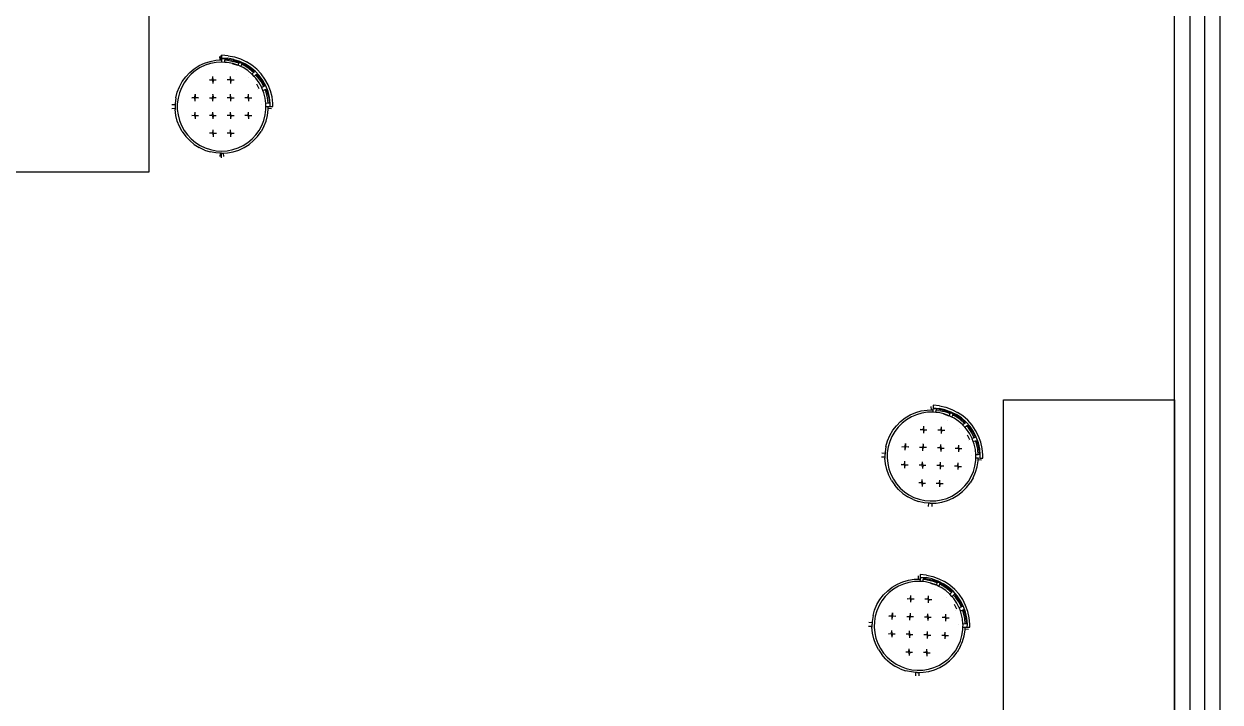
# Model space of a CAD drawing. Header units: millimetres. Extents: x -1966 to 205283, y -140015 to 7000.
# Drawn here: x 46752 to 52002, y -98818 to -95842 of the extents above; entities that cross this region are included whole.
import ezdxf

# ---------------------------------------------------------------- set-up
doc = ezdxf.new("R2010")
doc.units = ezdxf.units.MM
doc.header["$LTSCALE"] = 1000
doc.layers.add('草图平面 01', color=7, linetype='Continuous')

msp = doc.modelspace()

# ---------------------------------------------------------------- hatches: boundary and pattern name
h = msp.add_hatch()
h.set_pattern_fill('ANSI32', color=256)
h.set_pattern_definition([(45, (-49974.1287, -55012.0713), (-3.36759605, 3.36759605), []), (45, (-49971.8836, -55012.0713), (-3.36759605, 3.36759605), [])])
h.paths.add_polyline_path([(42101.7, -88491.4), (35801.7, -88491.4), (35801.7, -91391.4), (36001.7, -91391.4), (36001.7, -90891.4), (36001.7, -88691.4), (42101.7, -88691.4)])
h.paths.add_polyline_path([(35801.7, -94511.6), (35801.7, -94648.8, 0.468176), (39101.7, -99085.9), (40804, -102691.4), (41804, -102691.4), (47201.7, -102691.4), (47201.7, -102591.4), (47201.7, -102491.4), (41025.1, -102491.4), (40929.4, -102491.4), (39301.7, -99091.4), (39301.7, -98091.4), (39101.7, -98091.4), (39101.7, -98885.5, -0.465706), (35992.4, -94711.6), (38101.7, -94711.6), (38101.7, -94511.6), (35995.2, -94511.6), (36001.7, -94011.7), (36001.7, -92291.4), (35801.7, -92291.4)])
h.paths.add_polyline_path([(51051.7, -102491.4), (49201.7, -102491.4), (49201.7, -102691.4), (52001.7, -102691.4), (52001.7, -102291.4), (51801.7, -102291.4), (51801.7, -102491.4)])
h.paths.add_polyline_path([(52001.7, -88491.4), (51601.7, -88491.4), (51601.7, -88691.4), (51801.7, -88691.4), (51801.7, -88891.4), (52001.7, -88891.4)])

# ---------------------------------------------------------------- linework, layer by layer
for p, q in [((51868.4, -88891.4), (51868.4, -102291.4)), ((47520.9, -96025.6), (47544.2, -96014.6)), ((47544.2, -96014.6), (47568.6, -96006.7)), ((47571.1, -96016.4), (47547.8, -96023.9)), ((47568.6, -96006.7), (47593.9, -96001.8)), ((47595.2, -96011.8), (47571.1, -96016.4)), ((47593.9, -96001.8), (47612.5, -96000.7)), ((47619.6, -96010.2), (47595.2, -96011.8)), ((47612.5, -96000.7), (47612, -95986)), ((47612.5, -96000.7), (47612.7, -96000.7)), ((47612.7, -96000.7), (47613.4, -96000.6)), ((47613.4, -96000.6), (47614.5, -96000.5)), ((47614.5, -96000.5), (47615.9, -96000.5)), ((47615.9, -96000.5), (47617.5, -96000.4)), ((47617.5, -96000.4), (47616.8, -95980.6)), ((47617.5, -96000.4), (47619.6, -96000.2)), ((47619.6, -95980.2), (47619.6, -95991.2)), ((47647.8, -95982), (47619.6, -95980.2)), ((47619.6, -95991.2), (47619.6, -95995.1)), ((47619.6, -95991.2), (47646.4, -95992.9)), ((47634.2, -95996), (47619.6, -95995.1)), ((47619.6, -95995.1), (47619.6, -96000.2)), ((47619.6, -96000.2), (47619.6, -96010.2)), ((47633.2, -96011.1), (47619.6, -96010.2)), ((47633.2, -96011.1), (47633.9, -96001.1)), ((47644.1, -96011.8), (47633.2, -96011.1)), ((47634.2, -95996), (47633.9, -96001.1)), ((47645.3, -96001.8), (47633.9, -96001.1)), ((47646, -95996.7), (47634.2, -95996)), ((47668.1, -96016.4), (47644.1, -96011.8)), ((47645.3, -96001.8), (47670.6, -96006.7)), ((47646, -95996.7), (47671.9, -96001.7)), ((47672.8, -95997.9), (47646.4, -95992.9)), ((47647.8, -95982), (47675.6, -95987.3)), ((47690.9, -96025.3), (47667.7, -96017.8)), ((47691.1, -96023.8), (47668.1, -96016.4)), ((47694.7, -96014.5), (47670.6, -96006.7)), ((47671.9, -96001.7), (47696.6, -96009.7)), ((47672.8, -95997.9), (47698.4, -96006.2)), ((47675.6, -95987.3), (47702.4, -95996)), ((47694.7, -96014.5), (47691.1, -96023.8)), ((47696.6, -96009.7), (47694.7, -96014.5)), ((47696.6, -96009.7), (47697, -96009.8)), ((47697, -96009.8), (47709.9, -96015.9)), ((47698.4, -96006.2), (47722.7, -96017.7)), ((47702.4, -95996), (47728, -96008.1)), ((47703.4, -96029.6), (47707.7, -96020.6)), ((47707.7, -96020.6), (47709.9, -96015.9)), ((47718.4, -96025.6), (47707.7, -96020.6)), ((47709.9, -96015.9), (47720.9, -96021.1)), ((47720.9, -96021.1), (47743.1, -96035.2)), ((47745.4, -96032.1), (47722.7, -96017.7)), ((47751.9, -96023.2), (47728, -96008.1)), ((47446.5, -96095.4), (47461.7, -96074.6)), ((47461.7, -96074.6), (47479.3, -96055.8)), ((47486.1, -96063.1), (47469.4, -96080.9)), ((47479.3, -96055.8), (47499.1, -96039.4)), ((47505, -96047.5), (47486.1, -96063.1)), ((47499.1, -96039.4), (47520.9, -96025.6)), ((47525.7, -96034.3), (47505, -96047.5)), ((47547.8, -96023.9), (47525.7, -96034.3)), ((47580, -96087.2), (47581, -96073.6)), ((47581, -96073.6), (47581, -96073.2)), ((47582, -96087.2), (47581, -96073.6)), ((47658, -96087.2), (47659, -96073.6)), ((47659, -96073.6), (47659, -96073.2)), ((47660, -96087.2), (47659, -96073.6)), ((47684.7, -96043.5), (47684.6, -96043.6)), ((47691.4, -96023.9), (47691.1, -96023.8)), ((47703.4, -96029.6), (47691.4, -96023.9)), ((47713.6, -96034.3), (47703.4, -96029.6)), ((47734.2, -96047.5), (47713.6, -96034.3)), ((47740.1, -96039.4), (47718.4, -96025.6)), ((47752.6, -96062.6), (47734.2, -96047.5)), ((47759.4, -96055.3), (47740.1, -96039.4)), ((47743.1, -96035.2), (47762.9, -96051.6)), ((47766.1, -96049.2), (47745.4, -96032.1)), ((47773.6, -96041.2), (47751.9, -96023.2)), ((47759.4, -96055.3), (47752.6, -96062.6)), ((47753.1, -96063.1), (47752.6, -96062.6)), ((47762, -96072.5), (47753.1, -96063.1)), ((47762.9, -96051.6), (47759.4, -96055.3)), ((47762, -96072.5), (47769.3, -96065.7)), ((47769.9, -96080.9), (47762, -96072.5)), ((47784.5, -96068.8), (47766.1, -96049.2)), ((47769.3, -96065.7), (47773, -96062.2)), ((47777.6, -96074.6), (47769.3, -96065.7)), ((47773, -96062.2), (47781.5, -96071.3)), ((47793, -96061.8), (47773.6, -96041.2)), ((47792.7, -96095.4), (47777.6, -96074.6)), ((47781.5, -96071.3), (47797, -96092.6)), ((47800.3, -96090.5), (47784.5, -96068.8)), ((47809.6, -96084.7), (47793, -96061.8)), ((47424.7, -96141.9), (47434.1, -96117.9)), ((47434.1, -96117.9), (47446.5, -96095.4)), ((47443.2, -96122.2), (47434.2, -96145)), ((47455, -96100.7), (47443.2, -96122.2)), ((47469.4, -96080.9), (47455, -96100.7)), ((47566.3, -96088.2), (47566, -96088.2)), ((47566.3, -96088.2), (47580, -96087.2)), ((47580, -96089.2), (47566.3, -96088.2)), ((47580, -96089.2), (47581, -96103.2)), ((47582, -96089.2), (47581, -96103.2)), ((47582, -96087.2), (47595.7, -96088.2)), ((47582, -96089.2), (47595.7, -96088.2)), ((47595.7, -96088.2), (47596, -96088.2)), ((47644.3, -96088.2), (47644, -96088.2)), ((47658, -96087.2), (47644.3, -96088.2)), ((47658, -96089.2), (47644.3, -96088.2)), ((47658, -96089.2), (47659, -96102.9)), ((47660, -96089.2), (47659, -96102.9)), ((47659, -96102.9), (47659, -96103.2)), ((47660, -96087.2), (47673.7, -96088.2)), ((47660, -96089.2), (47673.7, -96088.2)), ((47673.7, -96088.2), (47674, -96088.2)), ((47739.4, -96078.6), (47739.3, -96078.7)), ((47784.3, -96100.7), (47769.9, -96080.9)), ((47784.8, -96127.5), (47773.8, -96107.4)), ((47795.6, -96121.3), (47784.3, -96100.7)), ((47804.6, -96117), (47792.7, -96095.4)), ((47804.6, -96117), (47795.6, -96121.3)), ((47796.1, -96122.2), (47795.6, -96121.3)), ((47800.7, -96133.9), (47796.1, -96122.2)), ((47797, -96092.6), (47809.2, -96114.8)), ((47813.3, -96114.1), (47800.3, -96090.5)), ((47809.2, -96114.8), (47804.6, -96117)), ((47823.2, -96109.4), (47809.6, -96084.7)), ((47823.2, -96139.1), (47813.3, -96114.1)), ((47833.6, -96135.7), (47823.2, -96109.4)), ((47418.3, -96166.8), (47415, -96192.4)), ((47418.3, -96166.8), (47424.7, -96141.9)), ((47428.1, -96168.7), (47425, -96193)), ((47434.2, -96145), (47428.1, -96168.7)), ((47488, -96166.2), (47488.3, -96166.2)), ((47488.3, -96166.2), (47502, -96165.2)), ((47502, -96167.2), (47488.3, -96166.2)), ((47502, -96165.2), (47503, -96151.6)), ((47503, -96180.9), (47502, -96167.2)), ((47503, -96151.2), (47503, -96151.6)), ((47503, -96151.6), (47504, -96165.2)), ((47503, -96180.9), (47504, -96167.2)), ((47504, -96165.2), (47517.7, -96166.2)), ((47517.7, -96166.2), (47504, -96167.2)), ((47517.7, -96166.2), (47518, -96166.2)), ((47566, -96166.2), (47566.3, -96166.2)), ((47566.3, -96166.2), (47580, -96165.2)), ((47566.3, -96166.2), (47580, -96167.2)), ((47581, -96151.6), (47580, -96165.2)), ((47581, -96180.9), (47580, -96167.2)), ((47581, -96151.6), (47581, -96151.2)), ((47581, -96151.6), (47582, -96165.2)), ((47581, -96180.9), (47582, -96167.2)), ((47595.7, -96166.2), (47582, -96165.2)), ((47595.7, -96166.2), (47582, -96167.2)), ((47596, -96166.2), (47595.7, -96166.2)), ((47644.3, -96166.2), (47644, -96166.2)), ((47658, -96165.2), (47644.3, -96166.2)), ((47658, -96167.2), (47644.3, -96166.2)), ((47658, -96165.2), (47659, -96151.6)), ((47658, -96167.2), (47659, -96180.9)), ((47659, -96151.6), (47659, -96151.2)), ((47660, -96165.2), (47659, -96151.6)), ((47660, -96167.2), (47659, -96180.9)), ((47660, -96165.2), (47673.7, -96166.2)), ((47660, -96167.2), (47673.7, -96166.2)), ((47673.7, -96166.2), (47674, -96166.2)), ((47722.3, -96166.2), (47722, -96166.2)), ((47736, -96165.2), (47722.3, -96166.2)), ((47736, -96167.2), (47722.3, -96166.2)), ((47736, -96165.2), (47737, -96151.6)), ((47736, -96167.2), (47737, -96180.9)), ((47737, -96151.6), (47737, -96151.2)), ((47738, -96165.2), (47737, -96151.6)), ((47738, -96167.2), (47737, -96180.9)), ((47738, -96165.2), (47751.7, -96166.2)), ((47738, -96167.2), (47751.7, -96166.2)), ((47751.7, -96166.2), (47752, -96166.2)), ((47777.4, -96131.3), (47777.4, -96131.3)), ((47800.7, -96133.9), (47810, -96130.2)), ((47805.1, -96145), (47800.7, -96133.9)), ((47811.2, -96168.7), (47805.1, -96145)), ((47810, -96130.2), (47814.8, -96128.4)), ((47814.6, -96141.9), (47810, -96130.2)), ((47814.1, -96191.6), (47811.2, -96168.7)), ((47821, -96166.8), (47814.6, -96141.9)), ((47814.8, -96128.4), (47819.5, -96140.3)), ((47819.5, -96140.3), (47826, -96165.9)), ((47824, -96190.9), (47821, -96166.8)), ((47829.9, -96165.1), (47823.2, -96139.1)), ((47826, -96165.9), (47829.2, -96190.6)), ((47833.2, -96191.8), (47829.9, -96165.1)), ((47840.6, -96163.1), (47833.6, -96135.7)), ((47844.2, -96191.1), (47840.6, -96163.1)), ((47415, -96198.1), (47400.3, -96197.6)), ((47400.3, -96212.9), (47415, -96212.4)), ((47415, -96192.4), (47415, -96198.1)), ((47415, -96198.1), (47415, -96198.3)), ((47415, -96198.3), (47415, -96199)), ((47415, -96199), (47415, -96200.1)), ((47415, -96200.1), (47415, -96201.5)), ((47415, -96201.5), (47415, -96203.1)), ((47415, -96203.1), (47415, -96207.4)), ((47415, -96207.4), (47415, -96208.9)), ((47415, -96208.9), (47415, -96210.3)), ((47415, -96210.3), (47415, -96211.4)), ((47415, -96211.4), (47415, -96212.1)), ((47415, -96212.1), (47415, -96212.4)), ((47415, -96212.4), (47415, -96218.1)), ((47418.3, -96243.6), (47415, -96218.1)), ((47425, -96193), (47425, -96217.5)), ((47425, -96217.5), (47428.1, -96241.8)), ((47502, -96243.2), (47503, -96229.6)), ((47503, -96180.9), (47503, -96181.2)), ((47503, -96229.6), (47503, -96229.2)), ((47504, -96243.2), (47503, -96229.6)), ((47580, -96243.2), (47581, -96229.6)), ((47581, -96181.2), (47581, -96180.9)), ((47581, -96229.6), (47581, -96229.2)), ((47582, -96243.2), (47581, -96229.6)), ((47658, -96243.2), (47659, -96229.6)), ((47659, -96180.9), (47659, -96181.2)), ((47659, -96229.6), (47659, -96229.2)), ((47660, -96243.2), (47659, -96229.6)), ((47736, -96243.2), (47737, -96229.6)), ((47737, -96180.9), (47737, -96181.2)), ((47737, -96229.6), (47737, -96229.2)), ((47738, -96243.2), (47737, -96229.6)), ((47793.5, -96194.3), (47793.5, -96194.2)), ((47811.2, -96241.8), (47814.2, -96217.5)), ((47824, -96190.9), (47814.1, -96191.6)), ((47814.2, -96193), (47814.1, -96191.6)), ((47814.2, -96205.2), (47814.2, -96193)), ((47814.2, -96205.2), (47824.2, -96205.2)), ((47814.2, -96217.5), (47814.2, -96205.2)), ((47821, -96243.6), (47824.2, -96218.1)), ((47829.2, -96190.6), (47824, -96190.9)), ((47824.2, -96207.4), (47824.2, -96205.2)), ((47824.2, -96205.2), (47833.2, -96205.2)), ((47824.2, -96208.9), (47824.2, -96207.4)), ((47824.2, -96210.3), (47824.2, -96208.9)), ((47824.2, -96211.4), (47824.2, -96210.3)), ((47824.2, -96212.1), (47824.2, -96211.4)), ((47824.2, -96212.4), (47824.2, -96212.1)), ((47824.2, -96218.1), (47824.2, -96212.4)), ((47824.2, -96212.4), (47838.9, -96212.9)), ((47833.2, -96205.2), (47833.2, -96191.8)), ((47833.2, -96205.2), (47844.2, -96205.2)), ((47844.2, -96205.2), (47844.2, -96191.1)), ((47424.7, -96268.6), (47418.3, -96243.6)), ((47434.1, -96292.5), (47424.7, -96268.6)), ((47428.1, -96241.8), (47434.2, -96265.5)), ((47434.2, -96265.5), (47443.2, -96288.3)), ((47488, -96244.2), (47488.3, -96244.2)), ((47488.3, -96244.2), (47502, -96243.2)), ((47502, -96245.2), (47488.3, -96244.2)), ((47502, -96245.2), (47503, -96258.9)), ((47504, -96245.2), (47503, -96258.9)), ((47503, -96258.9), (47503, -96259.2)), ((47504, -96243.2), (47517.7, -96244.2)), ((47504, -96245.2), (47517.7, -96244.2)), ((47517.7, -96244.2), (47518, -96244.2)), ((47565.7, -96244.2), (47566, -96244.2)), ((47566.3, -96244.2), (47566, -96244.2)), ((47580, -96243.2), (47566.3, -96244.2)), ((47580, -96245.2), (47566.3, -96244.2)), ((47580, -96245.2), (47581, -96258.9)), ((47582, -96245.2), (47581, -96258.9)), ((47581, -96258.9), (47581, -96259.2)), ((47581, -96259.6), (47581, -96259.2)), ((47582, -96243.2), (47595.7, -96244.2)), ((47582, -96245.2), (47595.7, -96244.2)), ((47595.7, -96244.2), (47596, -96244.2)), ((47644.3, -96244.2), (47644, -96244.2)), ((47658, -96243.2), (47644.3, -96244.2)), ((47658, -96245.2), (47644.3, -96244.2)), ((47658, -96245.2), (47659, -96258.9)), ((47660, -96245.2), (47659, -96258.9)), ((47659, -96258.9), (47659, -96259.2)), ((47660, -96243.2), (47673.7, -96244.2)), ((47660, -96245.2), (47673.7, -96244.2)), ((47673.7, -96244.2), (47674, -96244.2)), ((47722.3, -96244.2), (47722, -96244.2)), ((47736, -96243.2), (47722.3, -96244.2)), ((47736, -96245.2), (47722.3, -96244.2)), ((47736, -96245.2), (47737, -96258.9)), ((47738, -96245.2), (47737, -96258.9)), ((47737, -96258.9), (47737, -96259.2)), ((47738, -96243.2), (47751.7, -96244.2)), ((47738, -96245.2), (47751.7, -96244.2)), ((47751.7, -96244.2), (47752, -96244.2)), ((47796.1, -96288.3), (47805.1, -96265.5)), ((47805.1, -96265.5), (47811.2, -96241.8)), ((47805.1, -96292.5), (47814.6, -96268.6)), ((47814.6, -96268.6), (47821, -96243.6)), ((47446.5, -96315.1), (47434.1, -96292.5)), ((47443.2, -96288.3), (47455, -96309.7)), ((47446.5, -96315.1), (47461.7, -96335.9)), ((47455, -96309.7), (47469.4, -96329.5)), ((47479.3, -96354.7), (47461.7, -96335.9)), ((47469.4, -96329.5), (47486.1, -96347.4)), ((47567.1, -96322.2), (47566.7, -96322.2)), ((47580.7, -96321.2), (47567.1, -96322.2)), ((47580.7, -96323.2), (47567.1, -96322.2)), ((47580.7, -96321.2), (47581.7, -96307.6)), ((47580.7, -96323.2), (47581.7, -96336.9)), ((47581.7, -96307.6), (47581.7, -96307.2)), ((47582.7, -96321.2), (47581.7, -96307.6)), ((47582.7, -96323.2), (47581.7, -96336.9)), ((47581.7, -96336.9), (47581.7, -96337.2)), ((47582.7, -96321.2), (47596.4, -96322.2)), ((47582.7, -96323.2), (47596.4, -96322.2)), ((47596.4, -96322.2), (47596.7, -96322.2)), ((47644.3, -96322.2), (47644, -96322.2)), ((47658, -96321.2), (47644.3, -96322.2)), ((47658, -96323.2), (47644.3, -96322.2)), ((47658, -96321.2), (47659, -96307.6)), ((47658, -96323.2), (47659, -96336.9)), ((47659, -96307.6), (47659, -96307.2)), ((47660, -96321.2), (47659, -96307.6)), ((47660, -96323.2), (47659, -96336.9)), ((47659, -96336.9), (47659, -96337.2)), ((47660, -96321.2), (47673.7, -96322.2)), ((47660, -96323.2), (47673.7, -96322.2)), ((47673.7, -96322.2), (47674, -96322.2)), ((47753.1, -96347.4), (47769.9, -96329.5)), ((47760, -96354.7), (47777.6, -96335.9)), ((47769.9, -96329.5), (47784.3, -96309.7)), ((47777.6, -96335.9), (47792.7, -96315.1)), ((47784.3, -96309.7), (47796.1, -96288.3)), ((47805.1, -96292.5), (47792.7, -96315.1)), ((47479.3, -96354.7), (47499.1, -96371.1)), ((47486.1, -96347.4), (47505, -96363)), ((47499.1, -96371.1), (47520.9, -96384.9)), ((47505, -96363), (47525.7, -96376.1)), ((47544.2, -96395.8), (47520.9, -96384.9)), ((47525.7, -96376.1), (47547.8, -96386.5)), ((47547.8, -96386.5), (47571.1, -96394.1)), ((47668.1, -96394.1), (47691.4, -96386.5)), ((47691.4, -96386.5), (47713.6, -96376.1)), ((47695.1, -96395.8), (47718.4, -96384.9)), ((47713.6, -96376.1), (47734.2, -96363)), ((47718.4, -96384.9), (47740.1, -96371.1)), ((47734.2, -96363), (47753.1, -96347.4)), ((47740.1, -96371.1), (47760, -96354.7)), ((47544.2, -96395.8), (47568.6, -96403.8)), ((47593.9, -96408.6), (47568.6, -96403.8)), ((47571.1, -96394.1), (47595.2, -96398.7)), ((47612.5, -96409.8), (47593.9, -96408.6)), ((47595.2, -96398.7), (47619.6, -96400.2)), ((47612.5, -96409.8), (47612, -96424.5)), ((47612.7, -96409.8), (47612.5, -96409.8)), ((47613.4, -96409.8), (47612.7, -96409.8)), ((47614.5, -96409.9), (47613.4, -96409.8)), ((47615.9, -96410), (47614.5, -96409.9)), ((47617.5, -96410.1), (47615.9, -96410)), ((47619.6, -96410.2), (47617.5, -96410.1)), ((47619.6, -96400.2), (47644.1, -96398.7)), ((47619.6, -96410.2), (47621.8, -96410.1)), ((47619.6, -96430), (47619.6, -96410.2)), ((47621.8, -96410.1), (47623.3, -96410)), ((47623.3, -96410), (47624.7, -96409.9)), ((47624.7, -96409.9), (47625.8, -96409.8)), ((47625.8, -96409.8), (47626.5, -96409.8)), ((47626.5, -96409.8), (47626.8, -96409.8)), ((47626.8, -96409.8), (47645.3, -96408.6)), ((47626.8, -96409.8), (47627.3, -96424.5)), ((47644.1, -96398.7), (47668.1, -96394.1)), ((47645.3, -96408.6), (47670.6, -96403.8)), ((47670.6, -96403.8), (47695.1, -96395.8)), ((51051.7, -102491.4), (51051.7, -97491.4)), ((51051.7, -97491.4), (51801.7, -97491.4)), ((51801.7, -97491.4), (51801.7, -102491.4)), ((50665.8, -97547.9), (50690.5, -97540.7)), ((50690.5, -97540.7), (50715.9, -97536.6)), ((50715.9, -97536.6), (50734.5, -97536)), ((50734.5, -97536), (50734.4, -97521.3)), ((50734.5, -97536), (50734.8, -97536)), ((50734.8, -97536), (50735.5, -97536)), ((50735.5, -97536), (50736.6, -97536)), ((50736.6, -97536), (50738, -97535.9)), ((50738, -97535.9), (50739.5, -97535.9)), ((50739.5, -97535.9), (50741.7, -97535.8)), ((50741.7, -97535.8), (50741.4, -97545.8)), ((50741.8, -97530.7), (50741.7, -97535.8)), ((50741.9, -97526.8), (50741.8, -97530.7)), ((50756.4, -97532), (50741.8, -97530.7)), ((50742.3, -97515.8), (50741.9, -97526.8)), ((50741.9, -97526.8), (50768.7, -97529.3)), ((50770.4, -97518.4), (50742.3, -97515.8)), ((50754.9, -97547.1), (50755.9, -97537.1)), ((50756.4, -97532), (50755.9, -97537.1)), ((50767.3, -97538.2), (50755.9, -97537.1)), ((50768.1, -97533.1), (50756.4, -97532)), ((50767.3, -97538.2), (50792.4, -97543.8)), ((50768.1, -97533.1), (50793.9, -97538.8)), ((50794.9, -97535.1), (50768.7, -97529.3)), ((50770.4, -97518.4), (50798, -97524.6)), ((50816.3, -97552.3), (50792.4, -97543.8)), ((50793.9, -97538.8), (50818.4, -97547.6)), ((50794.9, -97535.1), (50820.2, -97544.2)), ((50798, -97524.6), (50824.6, -97534.1)), ((50820.2, -97544.2), (50844.2, -97556.4)), ((50824.6, -97534.1), (50849.8, -97546.9)), ((50581.5, -97605.3), (50599.7, -97587.1)), ((50606.3, -97594.6), (50589, -97611.9)), ((50599.7, -97587.1), (50620, -97571.3)), ((50625.7, -97579.6), (50606.3, -97594.6)), ((50620, -97571.3), (50642.2, -97558.2)), ((50646.7, -97567.1), (50625.7, -97579.6)), ((50642.2, -97558.2), (50665.8, -97547.9)), ((50669.2, -97557.3), (50646.7, -97567.1)), ((50692.7, -97550.5), (50669.2, -97557.3)), ((50716.9, -97546.6), (50692.7, -97550.5)), ((50741.4, -97545.8), (50716.9, -97546.6)), ((50754.9, -97547.1), (50741.4, -97545.8)), ((50765.7, -97548.1), (50754.9, -97547.1)), ((50789.7, -97553.4), (50765.7, -97548.1)), ((50812.1, -97563), (50789.2, -97554.8)), ((50812.4, -97561.5), (50789.7, -97553.4)), ((50805.4, -97581), (50805.3, -97581.2)), ((50816.3, -97552.3), (50812.4, -97561.5)), ((50812.7, -97561.6), (50812.4, -97561.5)), ((50824.5, -97567.7), (50812.7, -97561.6)), ((50818.4, -97547.6), (50816.3, -97552.3)), ((50818.4, -97547.6), (50818.7, -97547.7)), ((50818.7, -97547.7), (50831.4, -97554.2)), ((50824.5, -97567.7), (50829.1, -97558.8)), ((50834.5, -97572.7), (50824.5, -97567.7)), ((50829.1, -97558.8), (50831.4, -97554.2)), ((50839.6, -97564.1), (50829.1, -97558.8)), ((50831.4, -97554.2), (50842.2, -97559.7)), ((50854.8, -97586.5), (50834.5, -97572.7)), ((50860.9, -97578.6), (50839.6, -97564.1)), ((50842.2, -97559.7), (50864.1, -97574.5)), ((50866.4, -97571.4), (50844.2, -97556.4)), ((50873.2, -97562.8), (50849.8, -97546.9)), ((50872.7, -97602.2), (50854.8, -97586.5)), ((50879.7, -97595.1), (50860.9, -97578.6)), ((50864.1, -97574.5), (50883.3, -97591.4)), ((50886.6, -97589.2), (50866.4, -97571.4)), ((50879.7, -97595.1), (50872.7, -97602.2)), ((50894.4, -97581.4), (50873.2, -97562.8)), ((50883.3, -97591.4), (50879.7, -97595.1)), ((50904.4, -97609.3), (50886.6, -97589.2)), ((50913.1, -97602.6), (50894.4, -97581.4)), ((50542.5, -97671.5), (50552.7, -97647.9)), ((50552.7, -97647.9), (50565.8, -97625.7)), ((50574.1, -97631.3), (50561.6, -97652.4)), ((50565.8, -97625.7), (50581.5, -97605.3)), ((50589, -97611.9), (50574.1, -97631.3)), ((50685.8, -97622.1), (50685.4, -97622.1)), ((50685.8, -97622.1), (50699.4, -97621.6)), ((50699.4, -97623.6), (50685.8, -97622.1)), ((50699.4, -97621.6), (50700.9, -97607.9)), ((50699.4, -97623.6), (50700, -97637.6)), ((50701.4, -97623.6), (50700, -97637.6)), ((50700.9, -97607.9), (50700.9, -97607.6)), ((50701.4, -97621.6), (50700.9, -97607.9)), ((50701.4, -97621.6), (50715.1, -97623)), ((50701.4, -97623.6), (50715.1, -97623)), ((50715.1, -97623), (50715.4, -97623)), ((50763.7, -97624.5), (50763.4, -97624.5)), ((50777.4, -97623.9), (50763.7, -97624.5)), ((50777.3, -97625.9), (50763.7, -97624.5)), ((50777.3, -97625.9), (50777.9, -97639.6)), ((50777.4, -97623.9), (50778.8, -97610.3)), ((50779.3, -97626), (50777.9, -97639.6)), ((50777.9, -97639.6), (50777.9, -97639.9)), ((50778.8, -97610.3), (50778.8, -97610)), ((50779.4, -97624), (50778.8, -97610.3)), ((50779.3, -97626), (50793, -97625.4)), ((50779.4, -97624), (50793, -97625.4)), ((50793, -97625.4), (50793.4, -97625.4)), ((50859, -97617.8), (50858.9, -97617.8)), ((50873.2, -97602.7), (50872.7, -97602.2)), ((50881.8, -97612.3), (50873.2, -97602.7)), ((50881.8, -97612.3), (50889.3, -97605.8)), ((50889.4, -97621), (50881.8, -97612.3)), ((50889.3, -97605.8), (50893.1, -97602.4)), ((50897.3, -97614.9), (50889.3, -97605.8)), ((50903.2, -97641.2), (50889.4, -97621)), ((50903, -97668), (50892.5, -97647.6)), ((50893.1, -97602.4), (50901.4, -97611.7)), ((50911.8, -97636.1), (50897.3, -97614.9)), ((50901.4, -97611.7), (50916.2, -97633.5)), ((50913.9, -97662.1), (50903.2, -97641.2)), ((50919.6, -97631.5), (50904.4, -97609.3)), ((50923, -97658.1), (50911.8, -97636.1)), ((50929, -97625.9), (50913.1, -97602.6)), ((50916.2, -97633.5), (50927.7, -97656)), ((50931.8, -97655.5), (50919.6, -97631.5)), ((50941.9, -97651.1), (50929, -97625.9)), ((50535.4, -97696.2), (50531.4, -97721.7)), ((50535.4, -97696.2), (50542.5, -97671.5)), ((50545.1, -97698.4), (50541.3, -97722.6)), ((50551.9, -97674.9), (50545.1, -97698.4)), ((50561.6, -97652.4), (50551.9, -97674.9)), ((50605.1, -97697.7), (50605.4, -97697.8)), ((50605.4, -97697.8), (50619.1, -97697.2)), ((50619.1, -97699.2), (50605.4, -97697.8)), ((50619.1, -97697.2), (50620.5, -97683.5)), ((50619.6, -97712.8), (50619.1, -97699.2)), ((50619.6, -97712.8), (50621.1, -97699.2)), ((50620.5, -97683.2), (50620.5, -97683.5)), ((50620.5, -97683.5), (50621.1, -97697.2)), ((50621.1, -97697.2), (50634.7, -97698.6)), ((50634.7, -97698.6), (50621.1, -97699.2)), ((50634.7, -97698.6), (50635.1, -97698.7)), ((50683.1, -97700.1), (50683.4, -97700.1)), ((50683.4, -97700.1), (50697.1, -97699.5)), ((50683.4, -97700.1), (50697, -97701.5)), ((50697.6, -97715.2), (50697, -97701.5)), ((50698.5, -97685.9), (50697.1, -97699.5)), ((50697.6, -97715.2), (50699, -97701.6)), ((50698.5, -97685.9), (50698.5, -97685.6)), ((50698.5, -97685.9), (50699.1, -97699.6)), ((50712.7, -97701), (50699, -97701.6)), ((50712.7, -97701), (50699.1, -97699.6)), ((50713, -97701), (50712.7, -97701)), ((50761.4, -97702.5), (50761, -97702.5)), ((50775.1, -97701.9), (50761.4, -97702.5)), ((50775, -97703.9), (50761.4, -97702.5)), ((50775.1, -97701.9), (50776.5, -97688.3)), ((50776.5, -97688.3), (50776.5, -97687.9)), ((50777.1, -97701.9), (50776.5, -97688.3)), ((50777.1, -97701.9), (50790.7, -97703.4)), ((50853, -97704.2), (50854.4, -97690.6)), ((50854.4, -97690.6), (50854.4, -97690.3)), ((50855, -97704.3), (50854.4, -97690.6)), ((50895.4, -97671.6), (50895.4, -97671.6)), ((50923, -97658.1), (50913.9, -97662.1)), ((50914.3, -97663), (50913.9, -97662.1)), ((50918.6, -97674.9), (50914.3, -97663)), ((50918.6, -97674.9), (50928, -97671.5)), ((50922.7, -97686.1), (50918.6, -97674.9)), ((50928, -97710), (50922.7, -97686.1)), ((50927.7, -97656), (50923, -97658.1)), ((50928, -97671.5), (50932.8, -97669.8)), ((50932.3, -97683.3), (50928, -97671.5)), ((50940.9, -97680.7), (50931.8, -97655.5)), ((50937.9, -97708.4), (50932.3, -97683.3)), ((50932.8, -97669.8), (50937.2, -97681.8)), ((50937.2, -97681.8), (50943, -97707.6)), ((50946.8, -97707), (50940.9, -97680.7)), ((50951.5, -97677.7), (50941.9, -97651.1)), ((50957.7, -97705.2), (50951.5, -97677.7)), ((50516, -97741.7), (50530.8, -97741.7)), ((50531.2, -97727.4), (50516.5, -97726.4)), ((50530.8, -97741.7), (50530.6, -97747.4)), ((50533, -97773), (50530.6, -97747.4)), ((50530.9, -97738.2), (50530.8, -97739.6)), ((50530.8, -97739.6), (50530.8, -97740.7)), ((50530.8, -97740.7), (50530.8, -97741.4)), ((50530.8, -97741.4), (50530.8, -97741.7)), ((50531, -97732.4), (50530.9, -97736.7)), ((50530.9, -97736.7), (50530.9, -97738.2)), ((50531.1, -97730.8), (50531, -97732.4)), ((50531.2, -97728.3), (50531.1, -97729.4)), ((50531.1, -97729.4), (50531.1, -97730.8)), ((50531.4, -97721.7), (50531.2, -97727.4)), ((50531.2, -97727.4), (50531.2, -97727.6)), ((50531.2, -97727.6), (50531.2, -97728.3)), ((50541.3, -97722.6), (50540.6, -97747.1)), ((50540.6, -97747.1), (50542.9, -97771.4)), ((50619.6, -97712.8), (50619.6, -97713.2)), ((50697.6, -97715.5), (50697.6, -97715.2)), ((50775, -97703.9), (50775.6, -97717.6)), ((50777, -97703.9), (50775.6, -97717.6)), ((50775.6, -97717.6), (50775.6, -97717.9)), ((50777, -97703.9), (50790.7, -97703.4)), ((50790.7, -97703.4), (50791, -97703.4)), ((50839.3, -97704.8), (50839, -97704.8)), ((50853, -97704.2), (50839.3, -97704.8)), ((50853, -97706.2), (50839.3, -97704.8)), ((50853, -97706.2), (50853.5, -97719.9)), ((50855, -97706.3), (50853.5, -97719.9)), ((50853.5, -97719.9), (50853.5, -97720.3)), ((50855, -97704.3), (50868.6, -97705.7)), ((50855, -97706.3), (50868.6, -97705.7)), ((50868.6, -97705.7), (50869, -97705.7)), ((50909.6, -97735), (50909.6, -97735)), ((50930.2, -97733), (50928, -97710)), ((50929.6, -97758.8), (50930, -97746.6)), ((50930, -97746.6), (50930.4, -97734.3)), ((50930, -97746.6), (50940, -97746.9)), ((50940.2, -97732.6), (50930.2, -97733)), ((50930.4, -97734.3), (50930.2, -97733)), ((50940.2, -97732.6), (50937.9, -97708.4)), ((50939.6, -97759.7), (50939.8, -97754)), ((50939.8, -97752), (50939.9, -97750.6)), ((50939.8, -97753.1), (50939.8, -97752)), ((50939.8, -97753.8), (50939.8, -97753.1)), ((50939.8, -97754), (50939.8, -97753.8)), ((50939.8, -97754), (50954.4, -97755)), ((50939.9, -97749), (50940, -97746.9)), ((50939.9, -97750.6), (50939.9, -97749)), ((50940, -97746.9), (50949, -97747.2)), ((50945.4, -97732.4), (50940.2, -97732.6)), ((50943, -97707.6), (50945.4, -97732.4)), ((50949.4, -97733.7), (50946.8, -97707)), ((50949, -97747.2), (50949.4, -97733.7)), ((50949, -97747.2), (50959.9, -97747.5)), ((50960.4, -97733.4), (50957.7, -97705.2)), ((50959.9, -97747.5), (50960.4, -97733.4)), ((50538.7, -97798.1), (50533, -97773)), ((50547.4, -97822.3), (50538.7, -97798.1)), ((50542.9, -97771.4), (50548.3, -97795.3)), ((50548.3, -97795.3), (50556.6, -97818.4)), ((50602.7, -97775.7), (50603.1, -97775.7)), ((50603.1, -97775.7), (50616.8, -97775.1)), ((50616.7, -97777.1), (50603.1, -97775.7)), ((50616.7, -97777.1), (50617.3, -97790.8)), ((50616.8, -97775.1), (50618.2, -97761.5)), ((50618.7, -97777.2), (50617.3, -97790.8)), ((50617.3, -97790.8), (50617.3, -97791.2)), ((50618.2, -97761.5), (50618.2, -97761.2)), ((50618.8, -97775.2), (50618.2, -97761.5)), ((50618.7, -97777.2), (50632.4, -97776.6)), ((50618.8, -97775.2), (50632.4, -97776.6)), ((50632.4, -97776.6), (50632.7, -97776.6)), ((50680.4, -97778.1), (50680.7, -97778.1)), ((50681.1, -97778.1), (50680.7, -97778.1)), ((50694.7, -97777.5), (50681.1, -97778.1)), ((50694.7, -97779.5), (50681.1, -97778.1)), ((50694.7, -97777.5), (50696.1, -97763.9)), ((50694.7, -97779.5), (50695.3, -97793.2)), ((50695.3, -97793.2), (50695.2, -97793.5)), ((50695.2, -97793.9), (50695.2, -97793.5)), ((50696.7, -97779.5), (50695.3, -97793.2)), ((50696.1, -97763.9), (50696.2, -97763.5)), ((50696.7, -97777.5), (50696.1, -97763.9)), ((50696.7, -97777.5), (50710.4, -97779)), ((50696.7, -97779.5), (50710.4, -97779)), ((50710.4, -97779), (50710.7, -97779)), ((50759, -97780.4), (50758.7, -97780.4)), ((50772.7, -97779.8), (50759, -97780.4)), ((50772.6, -97781.8), (50759, -97780.4)), ((50772.6, -97781.8), (50773.2, -97795.5)), ((50772.7, -97779.8), (50774.1, -97766.2)), ((50774.6, -97781.9), (50773.2, -97795.5)), ((50773.2, -97795.5), (50773.2, -97795.9)), ((50774.1, -97766.2), (50774.1, -97765.9)), ((50774.7, -97779.9), (50774.1, -97766.2)), ((50774.6, -97781.9), (50788.3, -97781.3)), ((50774.7, -97779.9), (50788.3, -97781.3)), ((50788.3, -97781.3), (50788.7, -97781.3)), ((50837, -97782.8), (50836.6, -97782.8)), ((50850.7, -97782.2), (50837, -97782.8)), ((50850.6, -97784.2), (50837, -97782.8)), ((50850.6, -97784.2), (50851.2, -97797.9)), ((50850.7, -97782.2), (50852.1, -97768.6)), ((50852.6, -97784.3), (50851.2, -97797.9)), ((50851.2, -97797.9), (50851.2, -97798.2)), ((50852.1, -97768.6), (50852.1, -97768.2)), ((50852.7, -97782.3), (50852.1, -97768.6)), ((50852.6, -97784.3), (50866.3, -97783.7)), ((50852.7, -97782.3), (50866.3, -97783.7)), ((50866.3, -97783.7), (50866.6, -97783.7)), ((50909.3, -97829), (50919, -97806.5)), ((50919, -97806.5), (50925.8, -97783)), ((50925.8, -97783), (50929.6, -97758.8)), ((50928.4, -97809.9), (50935.6, -97785.2)), ((50935.6, -97785.2), (50939.6, -97759.7)), ((50559.2, -97845.3), (50547.4, -97822.3)), ((50556.6, -97818.4), (50567.8, -97840.2)), ((50559.2, -97845.3), (50573.6, -97866.5)), ((50567.8, -97840.2), (50581.5, -97860.4)), ((50679.4, -97856.1), (50679.1, -97856.1)), ((50693.1, -97855.5), (50679.4, -97856.1)), ((50693, -97857.5), (50679.4, -97856.1)), ((50693, -97857.5), (50693.6, -97871.2)), ((50693.1, -97855.5), (50694.5, -97841.9)), ((50695, -97857.5), (50693.6, -97871.2)), ((50694.5, -97841.9), (50694.5, -97841.5)), ((50695.1, -97855.5), (50694.5, -97841.9)), ((50695, -97857.5), (50708.7, -97856.9)), ((50695.1, -97855.5), (50708.7, -97856.9)), ((50708.7, -97856.9), (50709, -97857)), ((50756.7, -97858.4), (50756.3, -97858.4)), ((50770.3, -97857.8), (50756.7, -97858.4)), ((50770.3, -97859.8), (50756.7, -97858.4)), ((50770.3, -97857.8), (50771.8, -97844.2)), ((50770.3, -97859.8), (50770.9, -97873.5)), ((50772.3, -97859.9), (50770.9, -97873.5)), ((50771.8, -97844.2), (50771.8, -97843.8)), ((50772.3, -97857.9), (50771.8, -97844.2)), ((50772.3, -97857.9), (50786, -97859.3)), ((50772.3, -97859.9), (50786, -97859.3)), ((50786, -97859.3), (50786.3, -97859.3)), ((50881.9, -97869.5), (50896.9, -97850.1)), ((50889.4, -97876.1), (50905.2, -97855.7)), ((50896.9, -97850.1), (50909.3, -97829)), ((50918.2, -97833.6), (50905.2, -97855.7)), ((50918.2, -97833.6), (50928.4, -97809.9)), ((50590.7, -97885.8), (50573.6, -97866.5)), ((50581.5, -97860.4), (50597.8, -97878.8)), ((50590.7, -97885.8), (50610, -97902.8)), ((50597.8, -97878.8), (50616.1, -97894.9)), ((50610, -97902.8), (50631.3, -97917.3)), ((50616.1, -97894.9), (50636.4, -97908.7)), ((50636.4, -97908.7), (50658.2, -97919.8)), ((50693.6, -97871.2), (50693.6, -97871.5)), ((50770.9, -97873.5), (50770.9, -97873.8)), ((50824.2, -97914.3), (50845.3, -97901.9)), ((50828.8, -97923.2), (50850.9, -97910.1)), ((50845.3, -97901.9), (50864.6, -97886.8)), ((50850.9, -97910.1), (50871.2, -97894.3)), ((50864.6, -97886.8), (50881.9, -97869.5)), ((50871.2, -97894.3), (50889.4, -97876.1)), ((50654.3, -97928.9), (50631.3, -97917.3)), ((50654.3, -97928.9), (50678.5, -97937.6)), ((50658.2, -97919.8), (50681.3, -97928)), ((50703.7, -97943.2), (50678.5, -97937.6)), ((50681.3, -97928), (50705.2, -97933.3)), ((50722.2, -97944.9), (50703.7, -97943.2)), ((50705.2, -97933.3), (50729.6, -97935.6)), ((50722.2, -97944.9), (50721.2, -97959.6)), ((50722.4, -97945), (50722.2, -97944.9)), ((50723.1, -97945), (50722.4, -97945)), ((50724.2, -97945.1), (50723.1, -97945)), ((50725.6, -97945.3), (50724.2, -97945.1)), ((50727.1, -97945.4), (50725.6, -97945.3)), ((50729.3, -97945.6), (50727.1, -97945.4)), ((50729.3, -97945.6), (50731.4, -97945.5)), ((50729.6, -97935.6), (50754.1, -97934.8)), ((50731.4, -97945.5), (50733, -97945.5)), ((50733, -97945.5), (50734.4, -97945.4)), ((50734.4, -97945.4), (50735.5, -97945.4)), ((50735.5, -97945.4), (50736.2, -97945.4)), ((50736.2, -97945.4), (50736.4, -97945.4)), ((50736.4, -97945.4), (50755, -97944.8)), ((50736.4, -97945.4), (50736.5, -97960.1)), ((50754.1, -97934.8), (50778.2, -97931)), ((50755, -97944.8), (50780.4, -97940.7)), ((50778.2, -97931), (50801.8, -97924.1)), ((50780.4, -97940.7), (50805.2, -97933.5)), ((50801.8, -97924.1), (50824.2, -97914.3)), ((50805.2, -97933.5), (50828.8, -97923.2)), ((50633.6, -98283.4), (50659.1, -98279.3)), ((50659.1, -98279.3), (50677.6, -98278.7)), ((50677.6, -98278.7), (50677.6, -98264)), ((50677.6, -98278.7), (50677.9, -98278.7)), ((50677.9, -98278.7), (50678.6, -98278.7)), ((50678.6, -98278.7), (50679.7, -98278.6)), ((50679.7, -98278.6), (50681.1, -98278.6)), ((50681.1, -98278.6), (50682.6, -98278.5)), ((50682.6, -98278.5), (50684.8, -98278.5)), ((50684.8, -98278.5), (50684.5, -98288.5)), ((50685, -98273.3), (50684.8, -98278.5)), ((50685.1, -98269.4), (50685, -98273.3)), ((50699.6, -98274.7), (50685, -98273.3)), ((50685.4, -98258.5), (50685.1, -98269.4)), ((50685.1, -98269.4), (50711.8, -98271.9)), ((50713.5, -98261.1), (50685.4, -98258.5)), ((50698, -98289.7), (50699, -98279.8)), ((50699.6, -98274.7), (50699, -98279.8)), ((50710.4, -98280.9), (50699, -98279.8)), ((50711.2, -98275.8), (50699.6, -98274.7)), ((50711.2, -98275.8), (50737, -98281.5)), ((50738.1, -98277.8), (50711.8, -98271.9)), ((50713.5, -98261.1), (50741.1, -98267.2)), ((50738.1, -98277.8), (50763.4, -98286.8)), ((50741.1, -98267.2), (50767.7, -98276.8)), ((50767.7, -98276.8), (50792.9, -98289.6)), ((50524.7, -98348), (50542.9, -98329.8)), ((50542.9, -98329.8), (50563.2, -98314)), ((50568.8, -98322.2), (50549.5, -98337.2)), ((50563.2, -98314), (50585.3, -98300.8)), ((50589.9, -98309.7), (50568.8, -98322.2)), ((50585.3, -98300.8), (50608.9, -98290.6)), ((50612.3, -98300), (50589.9, -98309.7)), ((50608.9, -98290.6), (50633.6, -98283.4)), ((50635.8, -98293.1), (50612.3, -98300)), ((50660, -98289.3), (50635.8, -98293.1)), ((50684.5, -98288.5), (50660, -98289.3)), ((50698, -98289.7), (50684.5, -98288.5)), ((50708.9, -98290.7), (50698, -98289.7)), ((50732.8, -98296), (50708.9, -98290.7)), ((50710.4, -98280.9), (50735.6, -98286.4)), ((50755.3, -98305.7), (50732.4, -98297.5)), ((50755.5, -98304.2), (50732.8, -98296)), ((50759.5, -98295), (50735.6, -98286.4)), ((50737, -98281.5), (50761.5, -98290.3)), ((50748.5, -98323.7), (50748.5, -98323.8)), ((50759.5, -98295), (50755.5, -98304.2)), ((50755.8, -98304.3), (50755.5, -98304.2)), ((50767.7, -98310.3), (50755.8, -98304.3)), ((50761.5, -98290.3), (50759.5, -98295)), ((50761.5, -98290.3), (50761.8, -98290.4)), ((50761.8, -98290.4), (50774.6, -98296.9)), ((50763.4, -98286.8), (50787.3, -98299)), ((50767.7, -98310.3), (50772.2, -98301.4)), ((50777.7, -98315.4), (50767.7, -98310.3)), ((50772.2, -98301.4), (50774.6, -98296.9)), ((50782.7, -98306.8), (50772.2, -98301.4)), ((50774.6, -98296.9), (50785.4, -98302.4)), ((50797.9, -98329.1), (50777.7, -98315.4)), ((50804.1, -98321.2), (50782.7, -98306.8)), ((50785.4, -98302.4), (50807.2, -98317.2)), ((50809.6, -98314.1), (50787.3, -98299)), ((50816.3, -98305.4), (50792.9, -98289.6)), ((50815.8, -98344.9), (50797.9, -98329.1)), ((50822.9, -98337.8), (50804.1, -98321.2)), ((50807.2, -98317.2), (50826.5, -98334.1)), ((50829.8, -98331.8), (50809.6, -98314.1)), ((50837.5, -98324.1), (50816.3, -98305.4)), ((50847.6, -98352), (50829.8, -98331.8)), ((50856.2, -98345.2), (50837.5, -98324.1)), ((50495.8, -98390.5), (50508.9, -98368.3)), ((50517.2, -98374), (50504.8, -98395)), ((50508.9, -98368.3), (50524.7, -98348)), ((50532.2, -98354.6), (50517.2, -98374)), ((50549.5, -98337.2), (50532.2, -98354.6)), ((50628.9, -98364.8), (50628.6, -98364.8)), ((50628.9, -98364.8), (50642.6, -98364.2)), ((50642.5, -98366.2), (50628.9, -98364.8)), ((50642.5, -98366.2), (50643.1, -98380.2)), ((50642.6, -98364.2), (50644, -98350.6)), ((50644.5, -98366.3), (50643.1, -98380.2)), ((50644, -98350.6), (50644, -98350.3)), ((50644.6, -98364.3), (50644, -98350.6)), ((50644.5, -98366.3), (50658.2, -98365.7)), ((50644.6, -98364.3), (50658.2, -98365.7)), ((50658.2, -98365.7), (50658.5, -98365.7)), ((50706.9, -98367.2), (50706.5, -98367.2)), ((50720.5, -98366.6), (50706.9, -98367.2)), ((50720.5, -98368.6), (50706.9, -98367.2)), ((50720.5, -98366.6), (50722, -98353)), ((50720.5, -98368.6), (50721.1, -98382.3)), ((50722.5, -98368.6), (50721.1, -98382.3)), ((50721.1, -98382.3), (50721.1, -98382.6)), ((50722, -98353), (50722, -98352.6)), ((50722.5, -98366.6), (50722, -98353)), ((50722.5, -98366.6), (50736.2, -98368.1)), ((50722.5, -98368.6), (50736.2, -98368.1)), ((50736.2, -98368.1), (50736.5, -98368.1)), ((50802.1, -98360.4), (50802.1, -98360.5)), ((50822.9, -98337.8), (50815.8, -98344.9)), ((50816.3, -98345.3), (50815.8, -98344.9)), ((50824.9, -98355), (50816.3, -98345.3)), ((50826.5, -98334.1), (50822.9, -98337.8)), ((50824.9, -98355), (50832.4, -98348.4)), ((50832.5, -98363.7), (50824.9, -98355)), ((50832.4, -98348.4), (50836.2, -98345)), ((50840.4, -98357.5), (50832.4, -98348.4)), ((50846.3, -98383.9), (50832.5, -98363.7)), ((50836.2, -98345), (50844.5, -98354.4)), ((50854.9, -98378.8), (50840.4, -98357.5)), ((50844.5, -98354.4), (50859.4, -98376.2)), ((50857, -98404.8), (50846.3, -98383.9)), ((50862.7, -98374.2), (50847.6, -98352)), ((50866.2, -98400.8), (50854.9, -98378.8)), ((50872.1, -98368.6), (50856.2, -98345.2)), ((50859.4, -98376.2), (50870.9, -98398.7)), ((50874.9, -98398.1), (50862.7, -98374.2)), ((50885, -98393.8), (50872.1, -98368.6)), ((50478.5, -98438.9), (50485.6, -98414.2)), ((50485.6, -98414.2), (50495.8, -98390.5)), ((50495.1, -98417.5), (50488.3, -98441.1)), ((50504.8, -98395), (50495.1, -98417.5)), ((50562.3, -98439.8), (50563.7, -98426.2)), ((50563.7, -98425.9), (50563.7, -98426.2)), ((50563.7, -98426.2), (50564.3, -98439.9)), ((50641.6, -98428.6), (50640.2, -98442.2)), ((50641.6, -98428.6), (50641.6, -98428.2)), ((50641.6, -98428.6), (50642.2, -98442.2)), ((50718.2, -98444.5), (50719.6, -98430.9)), ((50719.6, -98430.9), (50719.6, -98430.6)), ((50720.2, -98444.6), (50719.6, -98430.9)), ((50796.1, -98446.9), (50797.6, -98433.3)), ((50797.6, -98433.3), (50797.6, -98432.9)), ((50798.1, -98447), (50797.6, -98433.3)), ((50846.1, -98410.6), (50835.7, -98390.2)), ((50838.6, -98414.2), (50838.5, -98414.2)), ((50866.2, -98400.8), (50857, -98404.8)), ((50857.5, -98405.7), (50857, -98404.8)), ((50861.8, -98417.5), (50857.5, -98405.7)), ((50861.8, -98417.5), (50871.1, -98414.2)), ((50865.8, -98428.7), (50861.8, -98417.5)), ((50871.2, -98452.6), (50865.8, -98428.7)), ((50870.9, -98398.7), (50866.2, -98400.8)), ((50871.1, -98414.2), (50876, -98412.4)), ((50875.4, -98425.9), (50871.1, -98414.2)), ((50884.1, -98423.4), (50874.9, -98398.1)), ((50881, -98451.1), (50875.4, -98425.9)), ((50876, -98412.4), (50880.3, -98424.5)), ((50880.3, -98424.5), (50886.1, -98450.2)), ((50890, -98449.6), (50884.1, -98423.4)), ((50894.6, -98420.3), (50885, -98393.8)), ((50900.8, -98447.9), (50894.6, -98420.3)), ((50459.2, -98484.4), (50473.9, -98484.3)), ((50474.3, -98470), (50459.6, -98469.1)), ((50473.9, -98484.3), (50473.7, -98490.1)), ((50474, -98482.3), (50473.9, -98483.4)), ((50473.9, -98483.4), (50473.9, -98484.1)), ((50473.9, -98484.1), (50473.9, -98484.3)), ((50474.2, -98475), (50474, -98479.3)), ((50474, -98479.3), (50474, -98480.9)), ((50474, -98480.9), (50474, -98482.3)), ((50474.3, -98472.1), (50474.2, -98473.5)), ((50474.2, -98473.5), (50474.2, -98475)), ((50474.5, -98464.3), (50474.3, -98470)), ((50474.3, -98470), (50474.3, -98470.3)), ((50474.3, -98470.3), (50474.3, -98471)), ((50474.3, -98471), (50474.3, -98472.1)), ((50478.5, -98438.9), (50474.5, -98464.3)), ((50484.5, -98465.2), (50483.7, -98489.7)), ((50483.7, -98489.7), (50486, -98514.1)), ((50488.3, -98441.1), (50484.5, -98465.2)), ((50548.2, -98440.4), (50548.6, -98440.4)), ((50548.6, -98440.4), (50562.3, -98439.8)), ((50562.2, -98441.8), (50548.6, -98440.4)), ((50562.8, -98455.5), (50562.2, -98441.8)), ((50562.8, -98455.5), (50564.2, -98441.9)), ((50562.8, -98455.5), (50562.8, -98455.9)), ((50577.9, -98441.3), (50564.2, -98441.9)), ((50564.3, -98439.9), (50577.9, -98441.3)), ((50577.9, -98441.3), (50578.2, -98441.3)), ((50626.2, -98442.8), (50626.5, -98442.8)), ((50626.5, -98442.8), (50640.2, -98442.2)), ((50626.5, -98442.8), (50640.2, -98444.2)), ((50640.7, -98457.9), (50640.2, -98444.2)), ((50640.7, -98457.9), (50642.2, -98444.2)), ((50640.7, -98458.2), (50640.7, -98457.9)), ((50655.8, -98443.7), (50642.2, -98442.2)), ((50655.8, -98443.7), (50642.2, -98444.2)), ((50656.2, -98443.7), (50655.8, -98443.7)), ((50704.5, -98445.1), (50704.2, -98445.1)), ((50718.2, -98444.5), (50704.5, -98445.1)), ((50718.1, -98446.5), (50704.5, -98445.1)), ((50718.1, -98446.5), (50718.7, -98460.2)), ((50720.1, -98446.6), (50718.7, -98460.2)), ((50718.7, -98460.2), (50718.7, -98460.6)), ((50720.1, -98446.6), (50733.8, -98446)), ((50720.2, -98444.6), (50733.8, -98446)), ((50733.8, -98446), (50734.1, -98446)), ((50782.5, -98447.5), (50782.1, -98447.5)), ((50796.1, -98446.9), (50782.5, -98447.5)), ((50796.1, -98448.9), (50782.5, -98447.5)), ((50796.1, -98448.9), (50796.7, -98462.6)), ((50798.1, -98449), (50796.7, -98462.6)), ((50796.7, -98462.6), (50796.7, -98462.9)), ((50798.1, -98447), (50811.8, -98448.4)), ((50798.1, -98449), (50811.8, -98448.4)), ((50811.8, -98448.4), (50812.1, -98448.4)), ((50852.7, -98477.7), (50852.7, -98477.6)), ((50873.4, -98475.6), (50871.2, -98452.6)), ((50872.8, -98501.5), (50873.1, -98489.2)), ((50873.1, -98489.2), (50873.5, -98477)), ((50873.1, -98489.2), (50883.1, -98489.5)), ((50883.4, -98475.3), (50873.4, -98475.6)), ((50873.5, -98477), (50873.4, -98475.6)), ((50883.4, -98475.3), (50881, -98451.1)), ((50883, -98491.7), (50883.1, -98489.5)), ((50883.1, -98489.5), (50892.1, -98489.8)), ((50888.5, -98475), (50883.4, -98475.3)), ((50886.1, -98450.2), (50888.5, -98475)), ((50892.5, -98476.4), (50890, -98449.6)), ((50892.1, -98489.8), (50892.5, -98476.4)), ((50892.1, -98489.8), (50903.1, -98490.1)), ((50903.5, -98476), (50900.8, -98447.9)), ((50903.1, -98490.1), (50903.5, -98476)), ((50476.2, -98515.7), (50473.7, -98490.1)), ((50481.8, -98540.8), (50476.2, -98515.7)), ((50490.6, -98565), (50481.8, -98540.8)), ((50486, -98514.1), (50491.4, -98538)), ((50491.4, -98538), (50499.7, -98561)), ((50545.9, -98518.4), (50546.2, -98518.4)), ((50546.2, -98518.4), (50559.9, -98517.8)), ((50559.8, -98519.8), (50546.2, -98518.4)), ((50559.8, -98519.8), (50560.4, -98533.5)), ((50559.9, -98517.8), (50561.3, -98504.2)), ((50561.8, -98519.9), (50560.4, -98533.5)), ((50560.4, -98533.5), (50560.4, -98533.8)), ((50561.3, -98504.2), (50561.3, -98503.8)), ((50561.9, -98517.9), (50561.3, -98504.2)), ((50561.8, -98519.9), (50575.5, -98519.3)), ((50561.9, -98517.9), (50575.5, -98519.3)), ((50575.5, -98519.3), (50575.9, -98519.3)), ((50623.5, -98520.7), (50623.8, -98520.7)), ((50624.2, -98520.7), (50623.8, -98520.7)), ((50637.9, -98520.2), (50624.2, -98520.7)), ((50637.8, -98522.2), (50624.2, -98520.7)), ((50637.8, -98522.2), (50638.4, -98535.8)), ((50637.9, -98520.2), (50639.3, -98506.5)), ((50639.8, -98522.2), (50638.4, -98535.8)), ((50638.4, -98535.8), (50638.4, -98536.2)), ((50638.4, -98536.5), (50638.4, -98536.2)), ((50639.3, -98506.5), (50639.3, -98506.2)), ((50639.9, -98520.2), (50639.3, -98506.5)), ((50639.8, -98522.2), (50653.5, -98521.6)), ((50639.9, -98520.2), (50653.5, -98521.6)), ((50653.5, -98521.6), (50653.8, -98521.6)), ((50702.1, -98523.1), (50701.8, -98523.1)), ((50715.8, -98522.5), (50702.1, -98523.1)), ((50715.8, -98524.5), (50702.1, -98523.1)), ((50715.8, -98522.5), (50717.2, -98508.9)), ((50715.8, -98524.5), (50716.4, -98538.2)), ((50716.4, -98538.2), (50716.3, -98538.5)), ((50717.8, -98524.6), (50716.4, -98538.2)), ((50717.2, -98508.9), (50717.3, -98508.5)), ((50717.8, -98522.6), (50717.2, -98508.9)), ((50717.8, -98522.6), (50731.4, -98524)), ((50717.8, -98524.6), (50731.4, -98524)), ((50731.4, -98524), (50731.8, -98524)), ((50780.1, -98525.5), (50779.8, -98525.4)), ((50793.8, -98524.9), (50780.1, -98525.5)), ((50793.7, -98526.9), (50780.1, -98525.5)), ((50793.7, -98526.9), (50794.3, -98540.5)), ((50793.8, -98524.9), (50795.2, -98511.2)), ((50795.7, -98526.9), (50794.3, -98540.5)), ((50794.3, -98540.5), (50794.3, -98540.9)), ((50795.2, -98511.2), (50795.2, -98510.9)), ((50795.8, -98524.9), (50795.2, -98511.2)), ((50795.7, -98526.9), (50809.4, -98526.3)), ((50795.8, -98524.9), (50809.4, -98526.3)), ((50809.4, -98526.3), (50809.8, -98526.3)), ((50862.2, -98549.2), (50869, -98525.7)), ((50869, -98525.7), (50872.8, -98501.5)), ((50871.6, -98552.6), (50878.7, -98527.8)), ((50878.7, -98527.8), (50882.7, -98502.4)), ((50882.7, -98502.4), (50882.9, -98496.7)), ((50882.9, -98495.7), (50883, -98494.6)), ((50882.9, -98496.4), (50882.9, -98495.7)), ((50882.9, -98496.7), (50882.9, -98496.4)), ((50882.9, -98496.7), (50897.6, -98497.6)), ((50883, -98493.2), (50883, -98491.7)), ((50883, -98494.6), (50883, -98493.2)), ((50502.3, -98587.9), (50490.6, -98565)), ((50499.7, -98561), (50510.9, -98582.8)), ((50502.3, -98587.9), (50516.8, -98609.2)), ((50510.9, -98582.8), (50524.7, -98603.1)), ((50636.2, -98598.1), (50637.6, -98584.5)), ((50637.6, -98584.5), (50637.6, -98584.2)), ((50638.2, -98598.2), (50637.6, -98584.5)), ((50713.5, -98600.5), (50714.9, -98586.9)), ((50714.9, -98586.9), (50714.9, -98586.5)), ((50715.5, -98600.5), (50714.9, -98586.9)), ((50825, -98612.1), (50840, -98592.8)), ((50840, -98592.8), (50852.5, -98571.7)), ((50861.4, -98576.2), (50848.3, -98598.4)), ((50852.5, -98571.7), (50862.2, -98549.2)), ((50861.4, -98576.2), (50871.6, -98552.6)), ((50533.8, -98628.5), (50516.8, -98609.2)), ((50524.7, -98603.1), (50540.9, -98621.4)), ((50533.8, -98628.5), (50553.2, -98645.5)), ((50540.9, -98621.4), (50559.3, -98637.6)), ((50553.2, -98645.5), (50574.5, -98659.9)), ((50559.3, -98637.6), (50579.5, -98651.3)), ((50622.5, -98598.7), (50622.2, -98598.7)), ((50636.2, -98598.1), (50622.5, -98598.7)), ((50636.2, -98600.1), (50622.5, -98598.7)), ((50636.2, -98600.1), (50636.7, -98613.8)), ((50638.2, -98600.2), (50636.7, -98613.8)), ((50636.7, -98613.8), (50636.7, -98614.2)), ((50638.2, -98598.2), (50651.8, -98599.6)), ((50638.2, -98600.2), (50651.8, -98599.6)), ((50651.8, -98599.6), (50652.2, -98599.6)), ((50699.8, -98601.1), (50699.4, -98601)), ((50713.5, -98600.5), (50699.8, -98601.1)), ((50713.4, -98602.5), (50699.8, -98601.1)), ((50713.4, -98602.5), (50714, -98616.2)), ((50715.4, -98602.5), (50714, -98616.2)), ((50714, -98616.2), (50714, -98616.5)), ((50715.4, -98602.5), (50729.1, -98601.9)), ((50715.5, -98600.5), (50729.1, -98601.9)), ((50729.1, -98601.9), (50729.4, -98602)), ((50767.3, -98657), (50788.4, -98644.5)), ((50788.4, -98644.5), (50807.7, -98629.5)), ((50794, -98652.8), (50814.4, -98637)), ((50807.7, -98629.5), (50825, -98612.1)), ((50814.4, -98637), (50832.5, -98618.7)), ((50832.5, -98618.7), (50848.3, -98598.4)), ((50597.4, -98671.6), (50574.5, -98659.9)), ((50579.5, -98651.3), (50601.4, -98662.4)), ((50597.4, -98671.6), (50621.7, -98680.3)), ((50601.4, -98662.4), (50624.4, -98670.7)), ((50646.8, -98685.9), (50621.7, -98680.3)), ((50624.4, -98670.7), (50648.3, -98676)), ((50665.3, -98687.6), (50646.8, -98685.9)), ((50648.3, -98676), (50672.7, -98678.3)), ((50665.3, -98687.6), (50664.3, -98702.3)), ((50665.5, -98687.6), (50665.3, -98687.6)), ((50666.2, -98687.7), (50665.5, -98687.6)), ((50667.3, -98687.8), (50666.2, -98687.7)), ((50668.7, -98687.9), (50667.3, -98687.8)), ((50670.3, -98688.1), (50668.7, -98687.9)), ((50672.4, -98688.3), (50670.3, -98688.1)), ((50672.4, -98688.3), (50674.6, -98688.2)), ((50672.7, -98678.3), (50697.2, -98677.5)), ((50674.6, -98688.2), (50676.1, -98688.2)), ((50676.1, -98688.2), (50677.5, -98688.1)), ((50677.5, -98688.1), (50678.6, -98688.1)), ((50678.6, -98688.1), (50679.3, -98688)), ((50679.3, -98688), (50679.6, -98688)), ((50679.6, -98688), (50698.1, -98687.4)), ((50679.6, -98688), (50679.6, -98702.7)), ((50697.2, -98677.5), (50721.4, -98673.6)), ((50698.1, -98687.4), (50723.6, -98683.4)), ((50721.4, -98673.6), (50744.9, -98666.8)), ((50723.6, -98683.4), (50748.3, -98676.2)), ((50744.9, -98666.8), (50767.3, -98657)), ((50748.3, -98676.2), (50771.9, -98665.9)), ((50771.9, -98665.9), (50794, -98652.8))]:
    msp.add_line(p, q)
at = {"layer": '草图平面 01'}
for p, q in [((52001.7, -102691.4), (52001.7, -88491.4)), ((51935.1, -102291.4), (51935.1, -88891.4)), ((51801.7, -102491.4), (51801.7, -90691.4)), ((47301.7, -96491.4), (47301.7, -94491.4)), ((42760.1, -96491.4), (47301.7, -96491.4))]:
    msp.add_line(p, q, dxfattribs=at)

doc.saveas('drawing.dxf')
